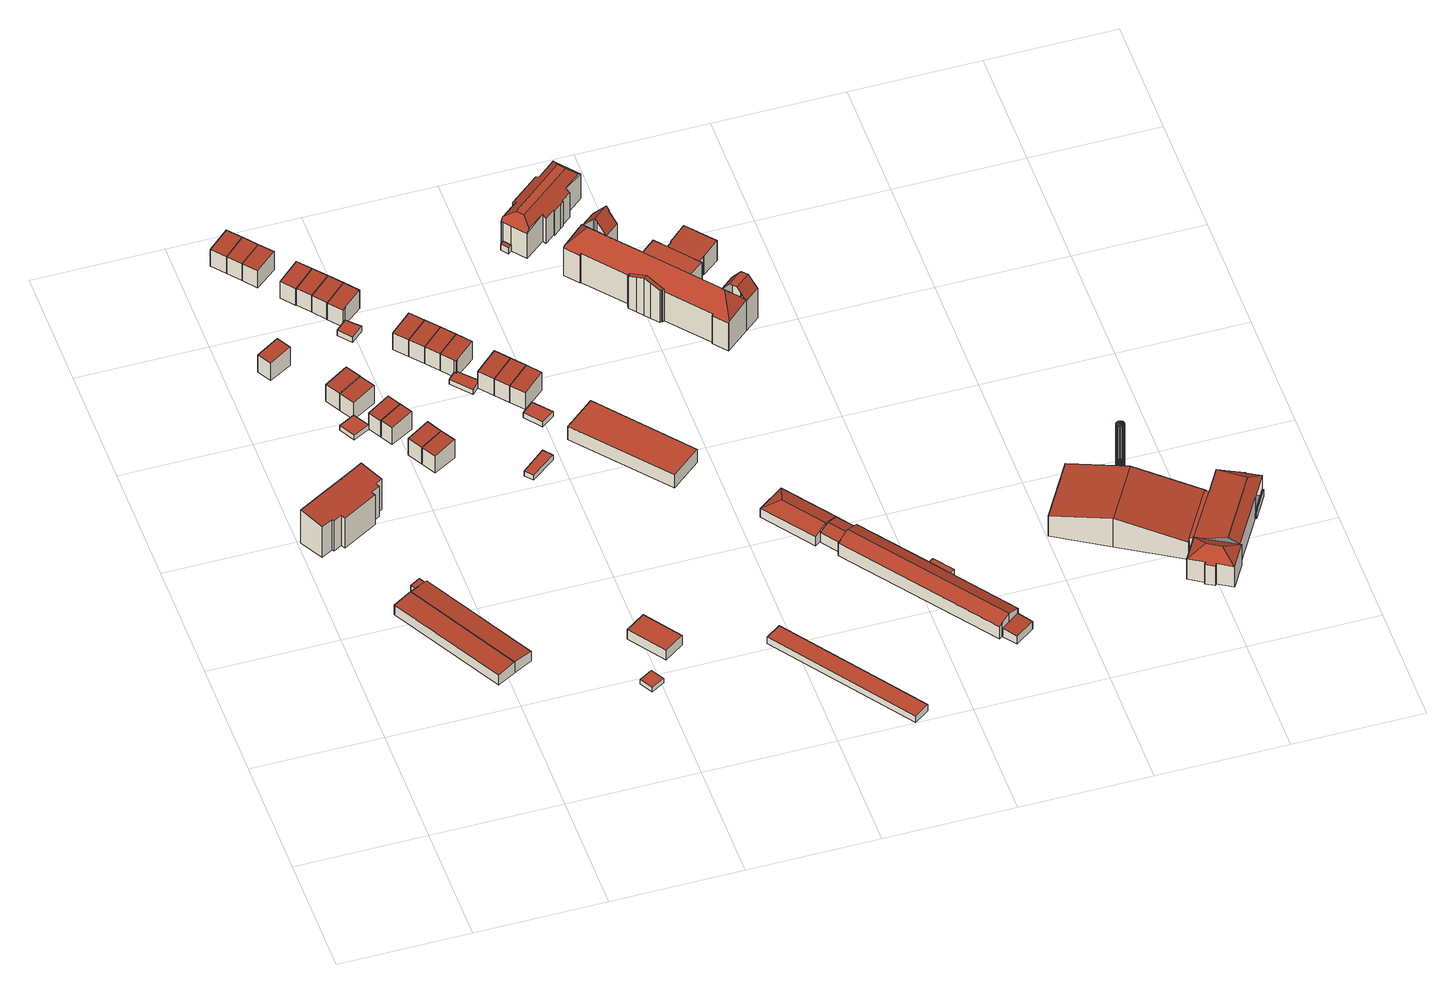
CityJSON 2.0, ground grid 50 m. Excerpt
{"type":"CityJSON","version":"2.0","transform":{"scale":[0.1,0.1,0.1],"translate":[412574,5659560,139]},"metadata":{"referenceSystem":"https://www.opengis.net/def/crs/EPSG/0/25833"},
"CityObjects":{
"building1":{"type":"Building","attributes":{"Dachtyp_tdc":"tdcPolyFlatRoof","Gemeindeschluessel":14612000,"Dachneigung":6.94,"QualitaetDacherkennung":74,"Geometrietyp2DReferenz":"3000","measuredHeight":16.37,"function":"31001_9998","roofType":"2100"},"geometry":[{"type":"Solid","lod":"2","boundaries":[[[[0,1,2,3]],[[1,4,5,2]],[[4,6,7,5]],[[6,8,9,7]],[[8,10,11,9]],[[10,12,13,11]],[[12,14,15,13]],[[14,16,17,15]],[[16,18,19,17]],[[18,20,21,19]],[[20,22,23,21]],[[22,24,25,23]],[[24,26,27,25]],[[26,0,3,27]],[[26,24,22,20,18,16,14,12,10,8,6,4,1,0]],[[3,2,5,7,9,11,13,15,17,19,21,23,25,27]]]],"semantics":{"surfaces":[{"type":"WallSurface"},{"type":"RoofSurface"},{"type":"GroundSurface"}],"values":[[0,0,0,0,0,0,0,0,0,0,0,0,0,0,1,2]]}}]},
"building2":{"type":"Building","attributes":{"Dachtyp_tdc":"tdcPolyFlatRoof","Gemeindeschluessel":14612000,"Dachneigung":4.62,"QualitaetDacherkennung":79,"Geometrietyp2DReferenz":"3000","measuredHeight":5.34,"function":"31001_2463","roofType":"2100"},"geometry":[{"type":"Solid","lod":"2","boundaries":[[[[28,29,30,31]],[[29,32,33,30]],[[32,34,35,33]],[[34,28,31,35]],[[34,32,29,28]],[[31,30,33,35]]]],"semantics":{"surfaces":[{"type":"WallSurface"},{"type":"RoofSurface"},{"type":"GroundSurface"}],"values":[[0,0,0,0,1,2]]}}]},
"building3":{"type":"Building","attributes":{"Gemeindeschluessel":14612000,"Geometrietyp2DReferenz":"3000","function":"31001_2463","roofType":"9999"},"children":["building3-1","building3-2"]},
"building3-1":{"type":"BuildingPart","attributes":{"Dachtyp_tdc":"tdcPolyFlatRoof","Dachneigung":3.72,"QualitaetDacherkennung":57,"Geometrietyp2DReferenz":"3000","measuredHeight":3.26,"roofType":"2100"},"parents":["building3"],"geometry":[{"type":"MultiSurface","lod":"2","boundaries":[[[36,37,38,39]],[[37,40,41,38]],[[40,42,43,41]],[[42,44,45,43]],[[44,42,40,37,36]],[[39,38,41,43,45]]],"semantics":{"surfaces":[{"type":"WallSurface"},{"type":"RoofSurface"},{"type":"GroundSurface"}],"values":[0,0,0,0,1,2]}}]},
"building3-2":{"type":"BuildingPart","attributes":{"Dachtyp_tdc":"tdcPolyFlatRoof","Dachneigung":4.68,"QualitaetDacherkennung":81,"Geometrietyp2DReferenz":"3000","measuredHeight":5.41,"roofType":"2100"},"parents":["building3"],"geometry":[{"type":"MultiSurface","lod":"2","boundaries":[[[46,32,47,48]],[[32,29,49,47]],[[29,50,36,39,49]],[[51,46,48,45,44]],[[51,50,29,32,46]],[[48,47,49,39,45]]],"semantics":{"surfaces":[{"type":"WallSurface"},{"type":"RoofSurface"},{"type":"GroundSurface"}],"values":[0,0,0,0,1,2]}}]},
"building4":{"type":"Building","attributes":{"Dachtyp_tdc":"tdcPolyFlatRoof","Gemeindeschluessel":14612000,"Dachneigung":4.83,"QualitaetDacherkennung":43,"Geometrietyp2DReferenz":"3000","measuredHeight":9.22,"function":"31001_9998","roofType":"2100"},"geometry":[{"type":"Solid","lod":"2","boundaries":[[[[52,53,54,55]],[[53,56,57,54]],[[56,58,59,57]],[[58,52,55,59]],[[58,56,53,52]],[[55,54,57,59]]]],"semantics":{"surfaces":[{"type":"WallSurface"},{"type":"RoofSurface"},{"type":"GroundSurface"}],"values":[[0,0,0,0,1,2]]}}]},
"building5":{"type":"Building","attributes":{"Dachtyp_tdc":"tdcPolyFlatRoof","Gemeindeschluessel":14612000,"Dachneigung":0,"QualitaetDacherkennung":66,"Geometrietyp2DReferenz":"3000","measuredHeight":2.32,"function":"31001_9998","roofType":"1000"},"geometry":[{"type":"Solid","lod":"2","boundaries":[[[[60,61,62,63]],[[61,64,65,62]],[[64,66,67,65]],[[66,60,63,67]],[[66,64,61,60]],[[63,62,65,67]]]],"semantics":{"surfaces":[{"type":"WallSurface"},{"type":"RoofSurface"},{"type":"GroundSurface"}],"values":[[0,0,0,0,1,2]]}}]},
"building6":{"type":"Building","attributes":{"Dachtyp_tdc":"tdcPolyFlatRoof","Gemeindeschluessel":14612000,"Dachneigung":4.71,"QualitaetDacherkennung":43,"Geometrietyp2DReferenz":"3000","measuredHeight":9.14,"function":"31001_9998","roofType":"2100"},"geometry":[{"type":"Solid","lod":"2","boundaries":[[[[68,69,70,71]],[[69,72,73,70]],[[72,74,75,73]],[[74,68,71,75]],[[74,72,69,68]],[[71,70,73,75]]]],"semantics":{"surfaces":[{"type":"WallSurface"},{"type":"RoofSurface"},{"type":"GroundSurface"}],"values":[[0,0,0,0,1,2]]}}]},
"building7":{"type":"Building","attributes":{"Dachtyp_tdc":"tdcPolyFlatRoof","Gemeindeschluessel":14612000,"Dachneigung":4.62,"QualitaetDacherkennung":43,"Geometrietyp2DReferenz":"3000","measuredHeight":9.12,"function":"31001_9998","roofType":"2100"},"geometry":[{"type":"Solid","lod":"2","boundaries":[[[[76,77,78,79]],[[77,69,70,78]],[[69,80,71,70]],[[80,76,79,71]],[[80,69,77,76]],[[79,78,70,71]]]],"semantics":{"surfaces":[{"type":"WallSurface"},{"type":"RoofSurface"},{"type":"GroundSurface"}],"values":[[0,0,0,0,1,2]]}}]},
"building8":{"type":"Building","attributes":{"Dachtyp_tdc":"tdcPolyFlatRoof","Gemeindeschluessel":14612000,"Dachneigung":4.54,"QualitaetDacherkennung":43,"Geometrietyp2DReferenz":"3000","measuredHeight":9.1,"function":"31001_9998","roofType":"2100"},"geometry":[{"type":"Solid","lod":"2","boundaries":[[[[81,82,83,84]],[[82,85,86,83]],[[85,87,88,86]],[[87,81,84,88]],[[87,85,82,81]],[[84,83,86,88]]]],"semantics":{"surfaces":[{"type":"WallSurface"},{"type":"RoofSurface"},{"type":"GroundSurface"}],"values":[[0,0,0,0,1,2]]}}]},
"building9":{"type":"Building","attributes":{"Dachtyp_tdc":"tdcPolyFlatRoof","Gemeindeschluessel":14612000,"Dachneigung":4.94,"QualitaetDacherkennung":44,"Geometrietyp2DReferenz":"3000","measuredHeight":9.13,"function":"31001_9998","roofType":"2100"},"geometry":[{"type":"Solid","lod":"2","boundaries":[[[[89,90,91,92]],[[90,93,94,91]],[[93,95,96,94]],[[95,89,92,96]],[[95,93,90,89]],[[92,91,94,96]]]],"semantics":{"surfaces":[{"type":"WallSurface"},{"type":"RoofSurface"},{"type":"GroundSurface"}],"values":[[0,0,0,0,1,2]]}}]},
"building10":{"type":"Building","attributes":{"Dachtyp_tdc":"tdcPolyFlatRoof","Gemeindeschluessel":14612000,"Dachneigung":4.81,"QualitaetDacherkennung":45,"Geometrietyp2DReferenz":"3000","measuredHeight":9.16,"function":"31001_9998","roofType":"2100"},"geometry":[{"type":"Solid","lod":"2","boundaries":[[[[97,98,99,100]],[[98,101,91,99]],[[101,89,92,91]],[[89,97,100,92]],[[89,101,98,97]],[[100,99,91,92]]]],"semantics":{"surfaces":[{"type":"WallSurface"},{"type":"RoofSurface"},{"type":"GroundSurface"}],"values":[[0,0,0,0,1,2]]}}]},
"building11":{"type":"Building","attributes":{"Dachtyp_tdc":"tdcPolyFlatRoof","Gemeindeschluessel":14612000,"Dachneigung":4.53,"QualitaetDacherkennung":43,"Geometrietyp2DReferenz":"3000","measuredHeight":9.07,"function":"31001_9998","roofType":"2100"},"geometry":[{"type":"Solid","lod":"2","boundaries":[[[[102,103,104,105]],[[103,82,83,104]],[[82,81,84,83]],[[81,102,105,84]],[[81,82,103,102]],[[105,104,83,84]]]],"semantics":{"surfaces":[{"type":"WallSurface"},{"type":"RoofSurface"},{"type":"GroundSurface"}],"values":[[0,0,0,0,1,2]]}}]},
"building12":{"type":"Building","attributes":{"Dachtyp_tdc":"tdcPolyFlatRoof","Gemeindeschluessel":14612000,"Dachneigung":4.9,"QualitaetDacherkennung":44,"Geometrietyp2DReferenz":"3000","measuredHeight":9.13,"function":"31001_9998","roofType":"2100"},"geometry":[{"type":"Solid","lod":"2","boundaries":[[[[106,107,108,109]],[[107,110,111,108]],[[110,112,113,111]],[[112,106,109,113]],[[112,110,107,106]],[[109,108,111,113]]]],"semantics":{"surfaces":[{"type":"WallSurface"},{"type":"RoofSurface"},{"type":"GroundSurface"}],"values":[[0,0,0,0,1,2]]}}]},
"building13":{"type":"Building","attributes":{"Dachtyp_tdc":"tdcPolyFlatRoof","Gemeindeschluessel":14612000,"Dachneigung":4.56,"QualitaetDacherkennung":47,"Geometrietyp2DReferenz":"3000","measuredHeight":9.18,"function":"31001_9998","roofType":"2100"},"geometry":[{"type":"Solid","lod":"2","boundaries":[[[[114,115,116,117]],[[115,103,118,116]],[[103,102,119,118]],[[102,114,117,119]],[[102,103,115,114]],[[117,116,118,119]]]],"semantics":{"surfaces":[{"type":"WallSurface"},{"type":"RoofSurface"},{"type":"GroundSurface"}],"values":[[0,0,0,0,1,2]]}}]},
"building14":{"type":"Building","attributes":{"Dachtyp_tdc":"tdcPolyFlatRoof","Gemeindeschluessel":14612000,"Dachneigung":4.76,"QualitaetDacherkennung":44,"Geometrietyp2DReferenz":"3000","measuredHeight":9.13,"function":"31001_9998","roofType":"2100"},"geometry":[{"type":"Solid","lod":"2","boundaries":[[[[120,121,122,123]],[[121,107,108,122]],[[107,106,109,108]],[[106,120,123,109]],[[106,107,121,120]],[[123,122,108,109]]]],"semantics":{"surfaces":[{"type":"WallSurface"},{"type":"RoofSurface"},{"type":"GroundSurface"}],"values":[[0,0,0,0,1,2]]}}]},
"building15":{"type":"Building","attributes":{"Dachtyp_tdc":"tdcPolyFlatRoof","Gemeindeschluessel":14612000,"Dachneigung":0,"QualitaetDacherkennung":70,"Geometrietyp2DReferenz":"3000","measuredHeight":2.32,"function":"31001_9998","roofType":"1000"},"geometry":[{"type":"Solid","lod":"2","boundaries":[[[[124,125,126,127]],[[125,128,129,126]],[[128,130,131,129]],[[130,124,127,131]],[[130,128,125,124]],[[127,126,129,131]]]],"semantics":{"surfaces":[{"type":"WallSurface"},{"type":"RoofSurface"},{"type":"GroundSurface"}],"values":[[0,0,0,0,1,2]]}}]},
"building16":{"type":"Building","attributes":{"Dachtyp_tdc":"tdcPolyFlatRoof","Gemeindeschluessel":14612000,"Dachneigung":4.82,"QualitaetDacherkennung":43,"Geometrietyp2DReferenz":"3000","measuredHeight":9.1,"function":"31001_9998","roofType":"2100"},"geometry":[{"type":"Solid","lod":"2","boundaries":[[[[132,133,134,135]],[[133,136,137,134]],[[136,138,139,137]],[[138,140,141,139]],[[140,132,135,141]],[[140,138,136,133,132]],[[135,134,137,139,141]]]],"semantics":{"surfaces":[{"type":"WallSurface"},{"type":"RoofSurface"},{"type":"GroundSurface"}],"values":[[0,0,0,0,0,1,2]]}}]},
"building17":{"type":"Building","attributes":{"Dachtyp_tdc":"tdcPolyFlatRoof","Gemeindeschluessel":14612000,"Dachneigung":4.67,"QualitaetDacherkennung":36,"Geometrietyp2DReferenz":"3000","measuredHeight":9.11,"function":"31001_9998","roofType":"2100"},"geometry":[{"type":"Solid","lod":"2","boundaries":[[[[140,138,139,141]],[[138,142,143,139]],[[142,144,145,143]],[[144,140,141,145]],[[144,142,138,140]],[[141,139,143,145]]]],"semantics":{"surfaces":[{"type":"WallSurface"},{"type":"RoofSurface"},{"type":"GroundSurface"}],"values":[[0,0,0,0,1,2]]}}]},
"building18":{"type":"Building","attributes":{"Gemeindeschluessel":14612000,"Dachtyp_tdc":"tdcPolyFlatRoof","Dachneigung":0,"QualitaetDacherkennung":82,"Geometrietyp2DReferenz":"3000","measuredHeight":2.52,"function":"31001_9998","roofType":"1000"},"geometry":[{"type":"Solid","lod":"2","boundaries":[[[[146,147,148,149]],[[147,150,151,148]],[[150,152,153,151]],[[152,154,155,153]],[[154,146,149,155]],[[154,152,150,147,146]],[[149,148,151,153,155]]]],"semantics":{"surfaces":[{"type":"WallSurface"},{"type":"RoofSurface"},{"type":"GroundSurface"}],"values":[[0,0,0,0,0,1,2]]}}]},
"building19":{"type":"Building","attributes":{"Dachtyp_tdc":"tdcPolyFlatRoof","Gemeindeschluessel":14612000,"Dachneigung":4.79,"QualitaetDacherkennung":39,"Geometrietyp2DReferenz":"3000","measuredHeight":9.15,"function":"31001_9998","roofType":"2100"},"geometry":[{"type":"Solid","lod":"2","boundaries":[[[[156,157,158,159]],[[157,144,160,158]],[[144,142,161,160]],[[142,156,159,161]],[[142,144,157,156]],[[159,158,160,161]]]],"semantics":{"surfaces":[{"type":"WallSurface"},{"type":"RoofSurface"},{"type":"GroundSurface"}],"values":[[0,0,0,0,1,2]]}}]},
"building20":{"type":"Building","attributes":{"Dachtyp_tdc":"tdcPolyFlatRoof","Gemeindeschluessel":14612000,"Dachneigung":0,"QualitaetDacherkennung":54,"Geometrietyp2DReferenz":"3000","measuredHeight":4.74,"function":"31001_9998","roofType":"1000"},"geometry":[{"type":"Solid","lod":"2","boundaries":[[[[162,163,164,165]],[[163,166,167,164]],[[166,168,169,167]],[[168,162,165,169]],[[168,166,163,162]],[[165,164,167,169]]]],"semantics":{"surfaces":[{"type":"WallSurface"},{"type":"RoofSurface"},{"type":"GroundSurface"}],"values":[[0,0,0,0,1,2]]}}]},
"building21":{"type":"Building","attributes":{"Dachtyp_tdc":"tdcPolyFlatRoof","Gemeindeschluessel":14612000,"Dachneigung":5.02,"QualitaetDacherkennung":43,"Geometrietyp2DReferenz":"3000","measuredHeight":9.17,"function":"31001_9998","roofType":"2100"},"geometry":[{"type":"Solid","lod":"2","boundaries":[[[[170,171,172,173]],[[171,157,158,172]],[[157,156,159,158]],[[156,174,175,159]],[[174,176,177,175]],[[176,170,173,177]],[[176,174,156,157,171,170]],[[173,172,158,159,175,177]]]],"semantics":{"surfaces":[{"type":"WallSurface"},{"type":"RoofSurface"},{"type":"GroundSurface"}],"values":[[0,0,0,0,0,0,1,2]]}}]},
"building22":{"type":"Building","attributes":{"Dachtyp_tdc":"tdcPolyFlatRoof","Gemeindeschluessel":14612000,"Dachneigung":4.77,"QualitaetDacherkennung":44,"Geometrietyp2DReferenz":"3000","measuredHeight":9.15,"function":"31001_9998","roofType":"2100"},"geometry":[{"type":"Solid","lod":"2","boundaries":[[[[178,179,180,181]],[[179,182,183,180]],[[182,184,185,183]],[[184,178,181,185]],[[184,182,179,178]],[[181,180,183,185]]]],"semantics":{"surfaces":[{"type":"WallSurface"},{"type":"RoofSurface"},{"type":"GroundSurface"}],"values":[[0,0,0,0,1,2]]}}]},
"building23":{"type":"Building","attributes":{"Dachtyp_tdc":"tdcPolyFlatRoof","Gemeindeschluessel":14612000,"Dachneigung":4.85,"QualitaetDacherkennung":44,"Geometrietyp2DReferenz":"3000","measuredHeight":9.15,"function":"31001_9998","roofType":"2100"},"geometry":[{"type":"Solid","lod":"2","boundaries":[[[[186,187,188,189]],[[187,184,185,188]],[[184,190,183,185]],[[190,186,189,183]],[[190,184,187,186]],[[189,188,185,183]]]],"semantics":{"surfaces":[{"type":"WallSurface"},{"type":"RoofSurface"},{"type":"GroundSurface"}],"values":[[0,0,0,0,1,2]]}}]},
"building24":{"type":"Building","attributes":{"Dachtyp_tdc":"tdcPolyFlatRoof","Gemeindeschluessel":14612000,"Dachneigung":0,"QualitaetDacherkennung":84,"Geometrietyp2DReferenz":"3000","measuredHeight":2.44,"function":"31001_9998","roofType":"1000"},"geometry":[{"type":"Solid","lod":"2","boundaries":[[[[191,192,193,194]],[[192,195,196,193]],[[195,197,198,196]],[[197,191,194,198]],[[197,195,192,191]],[[194,193,196,198]]]],"semantics":{"surfaces":[{"type":"WallSurface"},{"type":"RoofSurface"},{"type":"GroundSurface"}],"values":[[0,0,0,0,1,2]]}}]},
"building25":{"type":"Building","attributes":{"Dachtyp_tdc":"tdcPolyFlatRoof","Gemeindeschluessel":14612000,"Dachneigung":3.08,"QualitaetDacherkennung":79,"Geometrietyp2DReferenz":"3000","measuredHeight":2.65,"function":"31001_9998","roofType":"2100"},"geometry":[{"type":"Solid","lod":"2","boundaries":[[[[199,200,201,202]],[[200,203,204,201]],[[203,205,206,204]],[[205,207,208,206]],[[207,209,210,208]],[[209,211,212,210]],[[211,199,202,212]],[[211,209,207,205,203,200,199]],[[202,201,204,206,208,210,212]]]],"semantics":{"surfaces":[{"type":"WallSurface"},{"type":"RoofSurface"},{"type":"GroundSurface"}],"values":[[0,0,0,0,0,0,0,1,2]]}}]},
"building26":{"type":"Building","attributes":{"Dachtyp_tdc":"tdcPolyFlatRoof","Gemeindeschluessel":14612000,"Dachneigung":4.86,"QualitaetDacherkennung":43,"Geometrietyp2DReferenz":"3000","measuredHeight":9.15,"function":"31001_9998","roofType":"2100"},"geometry":[{"type":"Solid","lod":"2","boundaries":[[[[187,186,189,188]],[[186,213,214,189]],[[213,215,216,214]],[[215,187,188,216]],[[215,213,186,187]],[[188,189,214,216]]]],"semantics":{"surfaces":[{"type":"WallSurface"},{"type":"RoofSurface"},{"type":"GroundSurface"}],"values":[[0,0,0,0,1,2]]}}]},
"building27":{"type":"Building","attributes":{"Dachtyp_tdc":"tdcPolyFlatRoof","Gemeindeschluessel":14612000,"Dachneigung":4.87,"QualitaetDacherkennung":43,"Geometrietyp2DReferenz":"3000","measuredHeight":9.18,"function":"31001_9998","roofType":"2100"},"geometry":[{"type":"Solid","lod":"2","boundaries":[[[[217,218,204,206]],[[218,215,216,204]],[[215,213,214,216]],[[213,219,220,214]],[[219,221,208,220]],[[221,217,206,208]],[[221,219,213,215,218,217]],[[206,204,216,214,220,208]]]],"semantics":{"surfaces":[{"type":"WallSurface"},{"type":"RoofSurface"},{"type":"GroundSurface"}],"values":[[0,0,0,0,0,0,1,2]]}}]},
"building28":{"type":"Building","attributes":{"Dachtyp_tdc":"tdcPolyFlatRoof","Gemeindeschluessel":14612000,"Dachneigung":4.55,"QualitaetDacherkennung":45,"Geometrietyp2DReferenz":"3000","measuredHeight":9.16,"function":"31001_9998","roofType":"2100"},"geometry":[{"type":"Solid","lod":"2","boundaries":[[[[222,223,210,212]],[[223,224,225,210]],[[224,226,227,225]],[[226,228,229,227]],[[228,222,212,229]],[[228,226,224,223,222]],[[212,210,225,227,229]]]],"semantics":{"surfaces":[{"type":"WallSurface"},{"type":"RoofSurface"},{"type":"GroundSurface"}],"values":[[0,0,0,0,0,1,2]]}}]},
"building29":{"type":"Building","attributes":{"Dachtyp_tdc":"tdcPolyFlatRoof","Gemeindeschluessel":14612000,"Dachneigung":4.82,"QualitaetDacherkennung":45,"Geometrietyp2DReferenz":"3000","measuredHeight":9.18,"function":"31001_9998","roofType":"2100"},"geometry":[{"type":"Solid","lod":"2","boundaries":[[[[230,231,232,233]],[[231,228,229,232]],[[228,226,227,229]],[[226,230,233,227]],[[226,228,231,230]],[[233,232,229,227]]]],"semantics":{"surfaces":[{"type":"WallSurface"},{"type":"RoofSurface"},{"type":"GroundSurface"}],"values":[[0,0,0,0,1,2]]}}]},
"building30":{"type":"Building","attributes":{"Dachtyp_tdc":"tdcPolyFlatRoof","Gemeindeschluessel":14612000,"Dachneigung":0,"QualitaetDacherkennung":84,"Geometrietyp2DReferenz":"3000","measuredHeight":2.57,"function":"31001_9998","roofType":"1000"},"geometry":[{"type":"Solid","lod":"2","boundaries":[[[[234,235,236,237]],[[235,238,239,236]],[[238,240,241,239]],[[240,234,237,241]],[[240,238,235,234]],[[237,236,239,241]]]],"semantics":{"surfaces":[{"type":"WallSurface"},{"type":"RoofSurface"},{"type":"GroundSurface"}],"values":[[0,0,0,0,1,2]]}}]},
"building31":{"type":"Building","attributes":{"Dachtyp_tdc":"tdcPolyFlatRoof","Gemeindeschluessel":14612000,"Dachneigung":4.66,"QualitaetDacherkennung":46,"Geometrietyp2DReferenz":"3000","measuredHeight":9.15,"function":"31001_9998","roofType":"2100"},"geometry":[{"type":"Solid","lod":"2","boundaries":[[[[242,243,244,245]],[[243,231,232,244]],[[231,230,233,232]],[[230,242,245,233]],[[230,231,243,242]],[[245,244,232,233]]]],"semantics":{"surfaces":[{"type":"WallSurface"},{"type":"RoofSurface"},{"type":"GroundSurface"}],"values":[[0,0,0,0,1,2]]}}]},
"building32":{"type":"Building","attributes":{"Dachtyp_tdc":"tdcPolyFlatRoof","Gemeindeschluessel":14612000,"Dachneigung":0,"QualitaetDacherkennung":91,"Geometrietyp2DReferenz":"3000","measuredHeight":6.61,"function":"31001_9998","roofType":"1000"},"geometry":[{"type":"Solid","lod":"2","boundaries":[[[[246,247,248,249]],[[247,250,251,248]],[[250,252,253,251]],[[252,246,249,253]],[[252,250,247,246]],[[249,248,251,253]]]],"semantics":{"surfaces":[{"type":"WallSurface"},{"type":"RoofSurface"},{"type":"GroundSurface"}],"values":[[0,0,0,0,1,2]]}}]},
"building33":{"type":"Building","attributes":{"name":"Zollamt Dresden","Dachtyp_tdc":"tdcPolyFlatRoof","Gemeindeschluessel":14612000,"Dachneigung":0,"QualitaetDacherkennung":89,"Geometrietyp2DReferenz":"3000","measuredHeight":3.02,"function":"31001_3010","roofType":"1000"},"geometry":[{"type":"Solid","lod":"2","boundaries":[[[[254,255,256,257]],[[255,258,259,256]],[[258,260,261,259]],[[260,254,257,261]],[[260,258,255,254]],[[257,256,259,261]]]],"semantics":{"surfaces":[{"type":"WallSurface"},{"type":"RoofSurface"},{"type":"GroundSurface"}],"values":[[0,0,0,0,1,2]]}}]},
"building34":{"type":"Building","attributes":{"Dachtyp_tdc":"tdcPolyFlatRoof","Gemeindeschluessel":14612000,"Dachneigung":0,"QualitaetDacherkennung":9,"Geometrietyp2DReferenz":"3000","measuredHeight":3,"function":"31001_9998","roofType":"1000"},"geometry":[{"type":"Solid","lod":"2","boundaries":[[[[262,263,264,265]],[[263,266,267,264]],[[266,268,269,267]],[[268,262,265,269]],[[268,266,263,262]],[[265,264,267,269]]]],"semantics":{"surfaces":[{"type":"WallSurface"},{"type":"RoofSurface"},{"type":"GroundSurface"}],"values":[[0,0,0,0,1,2]]}}]},
"building35":{"type":"Building","attributes":{"name":"Bundesanstalt Technisches Hilfswerk","Dachtyp_tdc":"tdcHipAndGableRoof","Gemeindeschluessel":14612000,"Dachneigung":16.21,"QualitaetDacherkennung":87,"Geometrietyp2DReferenz":"3000","measuredHeight":6.27,"function":"31001_3010","roofType":"5000"},"geometry":[{"type":"Solid","lod":"2","boundaries":[[[[270,271,272,273]],[[271,274,275,272]],[[274,276,277,275]],[[276,278,279,277]],[[278,280,281,279]],[[280,270,273,281]],[[276,274,282]],[[274,271,270,280,282]],[[280,278,276,282]],[[273,272,275,277,279,281]]]],"semantics":{"surfaces":[{"type":"WallSurface"},{"type":"RoofSurface"},{"type":"GroundSurface"}],"values":[[0,0,0,0,0,0,1,1,1,2]]}}]},
"building36":{"type":"Building","attributes":{"Dachtyp_tdc":"tdcFreeFormRoof","Gemeindeschluessel":14612000,"Dachneigung":36.2,"QualitaetDacherkennung":45,"Geometrietyp2DReferenz":"3000","measuredHeight":16.29,"function":"31001_9998","roofType":"5000"},"geometry":[{"type":"Solid","lod":"2","boundaries":[[[[283,284,285,286]],[[284,287,269,285]],[[287,288,267,269]],[[288,289,290,267]],[[289,291,292,290]],[[293,294,295,296,297,291,298,299]],[[300,301,302,303,294,293]],[[304,305,306,301,300,307,308,283,309,310,311,312,313]],[[284,308,307,299,298,289,288,287]],[[307,300,293,299]],[[284,283,308]],[[306,302,301]],[[291,289,298]],[[303,295,294]],[[292,314,315,316,317,318,319,320,321,322,323,324,325,326,286,285,269,267,290]],[[291,297,314,292]],[[297,296,315,314]],[[296,295,316,315]],[[295,303,317,316]],[[303,302,318,317]],[[302,306,319,318]],[[306,305,320,319]],[[305,304,321,320]],[[304,313,322,321]],[[313,312,323,322]],[[312,311,324,323]],[[311,310,325,324]],[[310,309,326,325]],[[309,283,286,326]]]],"semantics":{"surfaces":[{"type":"WallSurface"},{"type":"RoofSurface"},{"type":"GroundSurface"}],"values":[[0,0,0,0,0,1,1,1,1,1,0,0,0,0,2,0,0,0,0,0,0,0,0,0,0,0,0,0,0]]}}]},
"building37":{"type":"Building","attributes":{"name":"Bundesanstalt Technisches Hilfswerk Ortsverband Dresden","Gemeindeschluessel":14612000,"Geometrietyp2DReferenz":"3000","function":"31001_3010","roofType":"9999"},"children":["building37-1","building37-2"]},
"building37-1":{"type":"BuildingPart","attributes":{"Dachtyp_tdc":"tdcGableRoof","Dachneigung":20.06,"QualitaetDacherkennung":93,"Geometrietyp2DReferenz":"3000","measuredHeight":8.18,"roofType":"3100"},"parents":["building37"],"geometry":[{"type":"MultiSurface","lod":"2","boundaries":[[[327,328,329,330]],[[328,331,332,329]],[[331,333,334,332]],[[333,335,336,334]],[[335,337,338,336]],[[337,339,340,338]],[[339,341,342,340]],[[341,343,342]],[[344,345,346,347,348]],[[345,327,330,346]],[[349,341,339,337,335,333]],[[333,331,328,327,345,344,349]],[[330,329,332,334,336,338,340,342,350,347,346]]],"semantics":{"surfaces":[{"type":"WallSurface"},{"type":"RoofSurface"},{"type":"GroundSurface"}],"values":[0,0,0,0,0,0,0,0,0,0,1,1,2]}}]},
"building37-2":{"type":"BuildingPart","attributes":{"Dachtyp_tdc":"tdcGableRoof","Dachneigung":14.62,"QualitaetDacherkennung":84,"Geometrietyp2DReferenz":"3000","measuredHeight":5.96,"roofType":"3100"},"parents":["building37"],"geometry":[{"type":"MultiSurface","lod":"2","boundaries":[[[351,352,353,354]],[[352,348,347,353]],[[343,351,354,342]],[[343,355,356,357,351]],[[352,357,356,348]],[[351,357,352]],[[354,353,347,350,342]]],"semantics":{"surfaces":[{"type":"WallSurface"},{"type":"RoofSurface"},{"type":"GroundSurface"}],"values":[0,0,0,1,1,0,2]}}]},
"building38":{"type":"Building","attributes":{"name":"Bundesanstalt für Arbeitsschutz und Arbeitsmedizin","Gemeindeschluessel":14612000,"Geometrietyp2DReferenz":"3000","function":"31001_3010","roofType":"9999"},"children":["building38-1","building38-2","building38-3","building38-4","building38-5","building38-6"]},
"building38-1":{"type":"BuildingPart","attributes":{"Dachtyp_tdc":"tdcGableRoof","Dachneigung":51.23,"QualitaetDacherkennung":38,"Geometrietyp2DReferenz":"3000","measuredHeight":21.55,"roofType":"3100"},"parents":["building38"],"geometry":[{"type":"MultiSurface","lod":"2","boundaries":[[[358,359,360,361]],[[362,363,364,365]],[[363,366,367,364]],[[366,368,369,367]],[[368,370,371,369]],[[370,372,373,371]],[[372,374,375,373]],[[374,358,361,375]],[[370,368,366,363,362,376,377]],[[377,378,359,358,374,372,370]],[[361,360,379,365,364,367,369,371,373,375]]],"semantics":{"surfaces":[{"type":"WallSurface"},{"type":"RoofSurface"},{"type":"GroundSurface"}],"values":[0,0,0,0,0,0,0,0,1,1,2]}}]},
"building38-2":{"type":"BuildingPart","attributes":{"Dachtyp_tdc":"tdcGableRoof","Dachneigung":22.61,"QualitaetDacherkennung":33,"Geometrietyp2DReferenz":"3000","measuredHeight":18.52,"roofType":"3100"},"parents":["building38"],"geometry":[{"type":"MultiSurface","lod":"2","boundaries":[[[380,381,382,383]],[[381,384,385,382]],[[384,386,387,385]],[[386,388,389,387]],[[388,390,391,389]],[[390,392,393,391]],[[392,394,395,393]],[[394,396,397,398,395]],[[399,400,401,402,403]],[[400,380,383,401]],[[404,396,394,392,390,388,386]],[[386,384,381,380,400,399,404]],[[383,382,385,387,389,391,393,395,398,405,402,401]]],"semantics":{"surfaces":[{"type":"WallSurface"},{"type":"RoofSurface"},{"type":"GroundSurface"}],"values":[0,0,0,0,0,0,0,0,0,0,1,1,2]}}]},
"building38-3":{"type":"BuildingPart","attributes":{"Dachtyp_tdc":"tdcCutGableRoof","Dachneigung":51.81,"QualitaetDacherkennung":44,"Geometrietyp2DReferenz":"3000","measuredHeight":19.7,"roofType":"9999"},"parents":["building38"],"geometry":[{"type":"MultiSurface","lod":"2","boundaries":[[[406,407,408,409]],[[407,410,411,408]],[[412,413,414,415]],[[413,416,417,414]],[[416,418,419,417]],[[418,420,421,419]],[[420,406,409,421]],[[416,413,412,422,423]],[[424,425,410,407,406]],[[423,424,406,420,418,416]],[[409,408,411,426,427,415,414,417,419,421]]],"semantics":{"surfaces":[{"type":"WallSurface"},{"type":"RoofSurface"},{"type":"GroundSurface"}],"values":[0,0,0,0,0,0,0,1,1,1,2]}}]},
"building38-4":{"type":"BuildingPart","attributes":{"Dachtyp_tdc":"tdcHipRoof","Dachneigung":53.34,"QualitaetDacherkennung":39,"Geometrietyp2DReferenz":"3000","measuredHeight":22.16,"roofType":"3200"},"parents":["building38"],"geometry":[{"type":"MultiSurface","lod":"2","boundaries":[[[428,429,430,431]],[[429,432,412,415,430]],[[433,434,435,411,410]],[[434,436,437,435]],[[436,438,439,437]],[[438,440,441,439]],[[440,442,443,441]],[[442,403,402,443]],[[397,444,445,398]],[[444,446,447,445]],[[446,448,449,447]],[[448,450,451,449]],[[450,452,362,365,451]],[[453,454,455,456,360,359]],[[452,450,457]],[[450,448,446,444,397,458,403,442,440,438,436,434,459,457]],[[433,425,460,461,422,432,429,428,462,454,453,378,463,376,452,457,459]],[[430,415,427,426,411,435,437,439,441,443,402,405,398,445,447,449,451,365,379,360,456]],[[434,433,459]]],"semantics":{"surfaces":[{"type":"WallSurface"},{"type":"RoofSurface"},{"type":"GroundSurface"}],"values":[0,0,0,0,0,0,0,0,0,0,0,0,0,0,1,1,1,2,1]}}]},
"building38-5":{"type":"BuildingPart","attributes":{"Dachtyp_tdc":"tdcPolyFlatRoof","Dachneigung":0,"QualitaetDacherkennung":44,"Geometrietyp2DReferenz":"3000","measuredHeight":13.42,"roofType":"1000"},"parents":["building38"],"geometry":[{"type":"MultiSurface","lod":"2","boundaries":[[[464,465,466,467,468]],[[465,469,470,466]],[[469,431,430,470]],[[455,471,472,456]],[[471,473,474,472]],[[473,475,476,477,474]],[[473,471,455,431,469,465,464,475]],[[477,467,466,470,430,456,472,474]]],"semantics":{"surfaces":[{"type":"WallSurface"},{"type":"RoofSurface"},{"type":"GroundSurface"}],"values":[0,0,0,0,0,0,1,2]}}]},
"building38-6":{"type":"BuildingPart","attributes":{"Dachtyp_tdc":"tdcPolyFlatRoof","Dachneigung":5.37,"QualitaetDacherkennung":49,"Geometrietyp2DReferenz":"3000","measuredHeight":9.84,"roofType":"2100"},"parents":["building38"],"geometry":[{"type":"MultiSurface","lod":"2","boundaries":[[[476,478,479,477]],[[478,480,481,479]],[[480,482,483,481]],[[482,484,485,483]],[[484,486,487,485]],[[486,488,489,487]],[[488,490,491,489]],[[490,492,466,491]],[[492,468,467,466]],[[492,490,488,486,484,482,480,478,476,468]],[[467,477,479,481,483,485,487,489,491,466]]],"semantics":{"surfaces":[{"type":"WallSurface"},{"type":"RoofSurface"},{"type":"GroundSurface"}],"values":[0,0,0,0,0,0,0,0,0,1,2]}}]},
"building39":{"type":"Building","attributes":{"name":"Bundesanstalt Technisches Hilfswerk Ortsverband Dresden","Dachtyp_tdc":"tdcPolyFlatRoof","Gemeindeschluessel":14612000,"Dachneigung":0,"QualitaetDacherkennung":69,"Geometrietyp2DReferenz":"3000","measuredHeight":3.96,"function":"31001_3010","roofType":"1000"},"geometry":[{"type":"Solid","lod":"2","boundaries":[[[[493,494,495,496]],[[494,497,498,495]],[[497,499,500,498]],[[499,493,496,500]],[[499,497,494,493]],[[496,495,498,500]]]],"semantics":{"surfaces":[{"type":"WallSurface"},{"type":"RoofSurface"},{"type":"GroundSurface"}],"values":[[0,0,0,0,1,2]]}}]},
"building40":{"type":"Building","attributes":{"name":"Bundesanstalt Technisches Hilfswerk Ortsverband Dresden","Dachtyp_tdc":"tdcPolyFlatRoof","Gemeindeschluessel":14612000,"Dachneigung":3.39,"QualitaetDacherkennung":76,"Geometrietyp2DReferenz":"3000","measuredHeight":4.25,"function":"31001_3010","roofType":"2100"},"geometry":[{"type":"Solid","lod":"2","boundaries":[[[[501,502,503,332]],[[502,504,505,503]],[[504,506,336,505]],[[506,501,332,336]],[[506,504,502,501]],[[332,503,505,336]]]],"semantics":{"surfaces":[{"type":"WallSurface"},{"type":"RoofSurface"},{"type":"GroundSurface"}],"values":[[0,0,0,0,1,2]]}}]},
"building41":{"type":"Building","attributes":{"Erfassungsdatum_Objekt":"2022-03-29","BodenHoehe":145.41,"gemHoehe":32,"BauwerkHoehe":32,"Gemeindeschluessel":"14612000","Geometrietyp2DReferenz":"3000","measuredHeight":32,"function":"51002_1260"},"geometry":[{"type":"MultiSurface","lod":"2","boundaries":[[[507,508,509]],[[507,509,510]],[[507,510,511]],[[507,511,512]],[[507,512,513]],[[507,513,514]],[[507,514,515]],[[507,515,516]],[[507,516,517]],[[507,517,518]],[[507,518,519]],[[507,519,520]],[[507,520,521]],[[507,521,522]],[[507,522,523]],[[507,523,524]],[[507,524,525]],[[507,525,526]],[[509,508,527]],[[509,527,528]],[[508,507,529]],[[508,529,527]],[[507,526,530]],[[507,530,529]],[[526,525,531]],[[526,531,530]],[[525,524,532]],[[525,532,531]],[[524,523,533]],[[524,533,532]],[[523,522,534]],[[523,534,533]],[[522,521,535]],[[522,535,534]],[[521,520,536]],[[521,536,535]],[[520,519,537]],[[520,537,536]],[[519,518,538]],[[519,538,537]],[[518,517,539]],[[518,539,538]],[[517,516,540]],[[517,540,539]],[[516,515,541]],[[516,541,540]],[[515,514,542]],[[515,542,541]],[[514,513,543]],[[514,543,542]],[[513,512,544]],[[513,544,543]],[[512,511,545]],[[512,545,544]],[[511,510,546]],[[511,546,545]],[[510,509,528]],[[510,528,546]],[[546,528,527]],[[546,527,529]],[[546,529,530]],[[546,530,531]],[[546,531,532]],[[546,532,533]],[[546,533,534]],[[546,534,535]],[[546,535,536]],[[546,536,537]],[[546,537,538]],[[546,538,539]],[[546,539,540]],[[546,540,541]],[[546,541,542]],[[546,542,543]],[[546,543,544]],[[546,544,545]]],"semantics":{"surfaces":[{"type":"RoofSurface"},{"type":"WallSurface"},{"type":"GroundSurface"}],"values":[0,0,0,0,0,0,0,0,0,0,0,0,0,0,0,0,0,0,1,1,1,1,1,1,1,1,1,1,1,1,1,1,1,1,1,1,1,1,1,1,1,1,1,1,1,1,1,1,1,1,1,1,1,1,1,1,1,1,2,2,2,2,2,2,2,2,2,2,2,2,2,2,2,2,2,2]}}]},
"building42":{"type":"Building","attributes":{"name":"Berufsfeuerwehr Dresden-Albertstadt","Gemeindeschluessel":14612000,"Geometrietyp2DReferenz":"3000","function":"31001_3072","roofType":"9999"},"children":["building42-1","building42-2","building42-3","building42-4","building42-5"]},
"building42-1":{"type":"BuildingPart","attributes":{"Dachtyp_tdc":"tdcPolyFlatRoof","Dachneigung":0,"QualitaetDacherkennung":0,"Geometrietyp2DReferenz":"3000","measuredHeight":3.38,"roofType":"9999"},"parents":["building42"],"geometry":[{"type":"MultiSurface","lod":"2","boundaries":[[[547,548,549,550]],[[550,549,551,552]],[[549,548,553,551]],[[548,547,554,553]],[[552,551,553,554]],[[552,554,547,550]]],"semantics":{"surfaces":[{"type":"RoofSurface"},{"type":"WallSurface"},{"type":"GroundSurface"},{"type":"ClosureSurface","isClosure":"1","QuelleClosure":"LoD1Solid"}],"values":[0,1,1,1,2,3]}}]},
"building42-2":{"type":"BuildingPart","attributes":{"Dachtyp_tdc":"tdcHipAndGableRoof","Dachneigung":14.9,"QualitaetDacherkennung":33,"Geometrietyp2DReferenz":"3000","measuredHeight":12.81,"roofType":"5000"},"parents":["building42"],"geometry":[{"type":"MultiSurface","lod":"2","boundaries":[[[555,556,557,558]],[[556,559,560,557]],[[559,561,562,560]],[[561,563,564,562]],[[563,565,566,564]],[[565,567,550,552,566]],[[568,569,570,554,547]],[[569,571,570]],[[567,565,563,561,559,556,572]],[[556,555,573,574,575,576,572]],[[576,569,568,567,572]],[[577,578,579,558,557,560,562,564,566,552,554,570]]],"semantics":{"surfaces":[{"type":"WallSurface"},{"type":"RoofSurface"},{"type":"GroundSurface"}],"values":[0,0,0,0,0,0,0,0,1,1,1,2]}}]},
"building42-3":{"type":"BuildingPart","attributes":{"Dachtyp_tdc":"tdcHipRoof","Dachneigung":31.53,"QualitaetDacherkennung":72,"Geometrietyp2DReferenz":"3000","measuredHeight":13.58,"roofType":"3200"},"parents":["building42"],"geometry":[{"type":"MultiSurface","lod":"2","boundaries":[[[580,581,582,583,584,585,586,578,579,578,577,570]],[[587,588,581,580]],[[588,589,582,581]],[[589,590,583,582]],[[590,591,584,583]],[[591,592,585,584]],[[592,593,586,585]],[[593,594,578,586]],[[594,595,579,578]],[[595,594,574,578,579]],[[571,587,580,570]],[[594,595,594,593,596]],[[588,587,597]],[[593,592,591,590,589,588,597,596]],[[587,571,598,575,594,596,597]]],"semantics":{"surfaces":[{"type":"GroundSurface"},{"type":"WallSurface"},{"type":"RoofSurface"}],"values":[0,1,1,1,1,1,1,1,1,1,1,2,2,2,2]}}]},
"building42-4":{"type":"BuildingPart","attributes":{"Dachtyp_tdc":"tdcPolyFlatRoof","Dachneigung":0,"QualitaetDacherkennung":70,"Geometrietyp2DReferenz":"3000","measuredHeight":9.53,"roofType":"1000"},"parents":["building42"],"geometry":[{"type":"MultiSurface","lod":"2","boundaries":[[[573,599,600,579]],[[599,601,600]],[[602,555,558,603,604]],[[602,599,573,555]],[[558,579,600,603]]],"semantics":{"surfaces":[{"type":"WallSurface"},{"type":"RoofSurface"},{"type":"GroundSurface"}],"values":[0,0,0,1,2]}}]},
"building42-5":{"type":"BuildingPart","attributes":{"Dachtyp_tdc":"tdcGableRoof","Dachneigung":11.95,"QualitaetDacherkennung":12,"Geometrietyp2DReferenz":"3000","measuredHeight":14.2,"roofType":"3100"},"parents":["building42"],"geometry":[{"type":"MultiSurface","lod":"2","boundaries":[[[601,605,606,600]],[[605,607,608,606]],[[607,609,610,608]],[[609,611,612,610]],[[611,613,614,612]],[[613,615,616,614]],[[615,604,603,616]],[[613,611,609,607]],[[607,605,601,604,615,613]],[[600,606,608,610,612,614,616,603]]],"semantics":{"surfaces":[{"type":"WallSurface"},{"type":"RoofSurface"},{"type":"GroundSurface"}],"values":[0,0,0,0,0,0,0,1,1,2]}}]}
},
"vertices":[
[60,1397,164],[9,1488,177],[9,1488,13],[60,1397,13],[102,1540,177],[102,1540,13],[189,1588,177],[189,1588,13],[281,1641,177],[281,1641,13],[329,1556,165],[329,1556,13],[303,1540,165],[303,1540,13],[310,1526,163],[310,1526,13],[276,1507,163],[276,1507,13],[284,1492,161],[284,1492,13],[150,1417,161],[150,1417,13],[141,1432,163],[141,1432,13],[108,1414,163],[108,1414,13],[103,1421,164],[103,1421,13],
[215,1058,58],[287,1097,64],[287,1097,11],[215,1058,11],[527,658,64],[527,658,11],[456,619,58],[456,619,11],
[322,1116,40],[304,1148,40],[304,1148,10],[322,1116,10],[341,1168,43],[341,1168,10],[344,1164,43],[344,1164,10],[359,1136,43],[359,1136,10],
[600,697,57],[527,658,10],[600,697,10],[287,1097,10],[322,1116,61],[359,1136,57],
[238,2318,109],[151,2269,101],[151,2269,17],[238,2318,17],[121,2323,101],[121,2323,17],[208,2372,109],[208,2372,17],
[404,1937,40],[340,1903,40],[340,1903,17],[404,1937,17],[306,1965,40],[306,1965,17],[368,1998,40],[368,1998,17],
[427,2107,110],[336,2056,101],[336,2056,18],[427,2107,18],[303,2113,101],[303,2113,18],[395,2165,110],[395,2165,18],
[460,2050,109],[368,1998,101],[368,1998,18],[460,2050,18],[427,2107,109],
[242,2874,114],[162,2807,106],[162,2807,23],[242,2874,23],[119,2858,106],[119,2858,23],[199,2924,114],[199,2924,23],
[519,1936,109],[432,1887,100],[432,1887,18],[519,1936,18],[404,1937,100],[404,1937,18],[491,1987,109],[491,1987,18],
[546,1889,109],[459,1840,101],[459,1840,18],[546,1889,18],[432,1887,101],
[283,2824,114],[203,2758,106],[203,2758,23],[283,2824,23],
[615,1768,109],[528,1718,101],[528,1718,18],[615,1768,18],[496,1775,101],[496,1775,18],[583,1825,109],[583,1825,18],
[326,2773,114],[245,2707,106],[245,2707,22],[326,2773,22],[203,2758,22],[283,2824,22],
[646,1713,109],[559,1663,101],[559,1663,18],[646,1713,18],
[956,421,34],[927,472,34],[927,472,11],[956,421,11],[978,502,34],[978,502,11],[1008,451,34],[1008,451,11],
[345,2585,105],[303,2636,105],[303,2636,23],[345,2585,23],[385,2704,114],[385,2704,23],[427,2654,114],[427,2654,23],[347,2586,105],[347,2586,23],
[469,2604,114],[469,2604,23],[388,2537,105],[388,2537,23],
[439,2406,44],[470,2435,44],[470,2435,18],[439,2406,18],[481,2444,44],[481,2444,18],[526,2399,44],[526,2399,18],[480,2356,44],[480,2356,18],
[510,2555,114],[429,2487,105],[429,2487,22],[510,2555,22],[388,2537,22],[469,2604,22],
[1050,554,59],[952,693,59],[952,693,12],[1050,554,12],[1027,746,59],[1027,746,12],[1125,607,59],[1125,607,12],
[470,2435,105],[427,2486,105],[427,2486,22],[470,2435,22],[552,2503,114],[552,2503,22],[481,2444,106],[481,2444,22],
[602,2279,104],[683,2347,112],[683,2347,21],[602,2279,21],[725,2296,112],[725,2296,21],[644,2229,104],[644,2229,21],
[767,2247,113],[686,2179,104],[686,2179,21],[767,2247,21],[725,2296,113],
[971,1597,43],[876,1524,43],[876,1524,19],[971,1597,19],[850,1554,43],[850,1554,19],[943,1631,43],[943,1631,19],
[802,1983,45],[737,2057,45],[737,2057,21],[802,1983,21],[765,2084,47],[765,2084,21],[770,2078,47],[770,2078,21],[776,2083,47],[776,2083,21],[837,2017,47],[837,2017,21],[827,2009,46],[827,2009,21],
[808,2197,113],[808,2197,21],[727,2130,104],[727,2130,21],
[770,2078,104],[765,2084,104],[851,2146,113],[851,2146,21],[776,2083,104],
[827,2009,104],[837,2017,105],[910,2079,113],[910,2079,21],[953,2027,113],[953,2027,21],[870,1957,104],[870,1957,21],
[995,1978,113],[911,1908,104],[911,1908,21],[995,1978,21],
[1035,1796,46],[985,1759,46],[985,1759,21],[1035,1796,21],[934,1823,46],[934,1823,21],[978,1862,46],[978,1862,21],
[1036,1928,113],[953,1858,104],[953,1858,21],[1036,1928,21],
[1445,1428,87],[1331,1334,87],[1331,1334,21],[1445,1428,21],[1049,1674,87],[1049,1674,21],[1164,1769,87],[1164,1769,21],
[1845,43,38],[1787,2,38],[1787,2,7],[1845,43,7],[1411,528,38],[1411,528,7],[1469,569,38],[1469,569,7],
[1115,2553,100],[1094,2579,100],[1094,2579,70],[1115,2553,70],[1107,2589,100],[1107,2589,70],[1128,2563,100],[1128,2563,70],
[1737,937,67],[1716,921,59],[1716,921,15],[1737,937,15],[1575,1113,59],[1575,1113,15],[1674,1185,60],[1674,1185,15],[1814,994,60],[1814,994,15],[1765,958,77],[1765,958,15],[1653,1112,77],
[1246,2574,206],[1170,2512,192],[1170,2512,70],[1246,2574,70],[1128,2563,193],[1107,2589,194],[1101,2596,195],[1101,2596,70],[1177,2658,206],[1177,2658,70],[1363,2763,233],[1360,2808,207],[1293,2753,206],[1282,2765,195],[1167,2670,195],[1110,2603,206],[1155,2591,233],[1384,2736,233],[1427,2723,206],[1437,2732,192],[1368,2815,194],[1336,2627,193],[1372,2656,193],[1361,2669,205],[1177,2566,233],[1181,2521,206],[1256,2561,194],[1293,2591,194],[1295,2589,191],[1326,2614,191],[1338,2624,191],[1167,2670,70],[1282,2765,70],[1293,2753,70],[1368,2815,70],[1437,2732,70],[1361,2669,70],[1372,2656,70],[1336,2627,70],[1338,2624,70],[1326,2614,70],[1295,2589,70],[1293,2591,70],[1256,2561,70],
[2100,604,74],[2278,360,74],[2278,360,12],[2100,604,12],[2275,358,75],[2275,358,12],[2235,328,94],[2235,328,12],[2202,304,79],[2202,304,12],[2190,295,73],[2190,295,12],[1778,856,73],[1778,856,12],[1790,864,78],[1790,864,12],[1790,864,59],[1867,922,74],[2045,679,74],[2045,679,12],[1867,922,12],[1867,922,59],[1823,889,94],[1823,889,12],
[1737,937,59],[1814,994,59],[1814,994,12],[1737,937,12],[1823,889,70],[1828,893,71],[1776,965,71],
[1475,2433,222],[1421,2389,222],[1421,2389,69],[1475,2433,69],[1356,2468,216],[1412,2515,215],[1412,2515,69],[1356,2468,69],[1417,2509,225],[1417,2509,69],[1422,2502,236],[1422,2502,69],[1447,2472,284],[1447,2472,69],[1455,2462,268],[1455,2462,69],[1452,2460,268],[1452,2460,69],[1360,2463,224],[1391,2426,284],[1420,2390,224],[1391,2426,69],
[1521,2077,227],[1516,2073,227],[1516,2073,69],[1521,2077,69],[1491,2102,243],[1491,2102,69],[1474,2123,254],[1474,2123,69],[1454,2147,241],[1454,2147,69],[1432,2174,227],[1432,2174,69],[1437,2178,226],[1437,2178,69],[1433,2182,224],[1433,2182,69],[1441,2189,224],[1441,2189,213],[1441,2189,69],[1532,2078,224],[1525,2072,224],[1525,2072,69],[1532,2078,69],[1532,2078,213],[1487,2133,254],[1487,2133,69],
[1822,2020,266],[1847,1990,217],[1847,1990,69],[1822,2020,69],[1791,1943,217],[1791,1943,69],[1726,2022,221],[1779,2066,221],[1779,2066,69],[1726,2022,69],[1800,2041,265],[1800,2041,69],[1801,2039,265],[1801,2039,69],[1804,2041,265],[1804,2041,69],[1727,2020,223],[1747,1996,265],[1767,1973,266],[1788,1947,223],[1767,1973,69],[1747,1996,69],
[1637,2129,223],[1637,2129,224],[1637,2129,69],[1637,2129,203],[1726,2022,223],[1791,1943,223],[1704,1870,212],[1704,1870,69],[1701,1868,207],[1701,1868,69],[1658,1920,207],[1658,1920,69],[1661,1923,213],[1661,1923,69],[1532,2079,213],[1532,2079,69],[1312,2344,213],[1312,2344,69],[1309,2341,206],[1309,2341,69],[1265,2394,207],[1265,2394,69],[1269,2397,213],[1269,2397,69],[1356,2468,224],[1421,2389,224],[1510,2283,223],[1510,2283,203],[1510,2283,69],[1352,2387,290],[1487,2133,213],[1712,1952,290],[1767,1973,223],[1747,1996,223],[1510,2283,224],[1391,2426,224],
[1684,2207,203],[1685,2207,203],[1685,2207,69],[1684,2207,69],[1684,2207,153],[1705,2183,203],[1705,2183,69],[1576,2338,203],[1576,2338,69],[1596,2314,203],[1596,2314,69],[1598,2312,203],[1598,2312,153],[1598,2312,69],
[1647,2352,159],[1647,2352,69],[1646,2355,159],[1646,2355,69],[1710,2408,167],[1710,2408,69],[1798,2301,167],[1798,2301,69],[1734,2248,159],[1734,2248,69],[1732,2250,159],[1732,2250,69],[1683,2209,153],[1683,2209,69],[1685,2207,153],
[2045,679,55],[2075,701,55],[2075,701,15],[2045,679,15],[2130,627,55],[2130,627,15],[2100,604,55],[2100,604,15],
[2275,358,54],[2313,306,50],[2313,306,12],[2240,252,51],[2240,252,12],[2202,304,54],
[2815,821,384],[2813,826,384],[2810,830,384],[2807,832,384],[2802,834,384],[2797,834,384],[2793,832,384],[2789,830,384],[2786,826,384],[2785,821,384],[2785,817,384],[2786,812,384],[2789,808,384],[2793,806,384],[2797,804,384],[2802,804,384],[2807,806,384],[2810,808,384],[2813,812,384],[2815,817,384],[2813,826,64],[2810,830,64],[2815,821,64],[2815,817,64],[2813,812,64],[2810,808,64],[2807,806,64],[2802,804,64],[2797,804,64],[2793,806,64],[2789,808,64],[2786,812,64],[2785,817,64],[2785,821,64],[2786,826,64],[2789,830,64],[2793,832,64],[2797,834,64],[2802,834,64],[2807,832,64],
[3203,532,98],[3207,530,98],[3265,626,98],[3260,628,98],[3265,626,64],[3260,628,64],[3207,530,64],[3203,532,64],
[3062,620,159],[3118,714,159],[3118,714,64],[3062,620,64],[3174,680,163],[3174,680,64],[3177,685,159],[3177,685,64],[3211,664,162],[3211,664,64],[3208,660,165],[3208,660,64],[3260,628,168],[3203,532,168],[3083,333,168],[3083,333,64],[3083,333,167],[3201,611,192],[2939,418,159],[2941,417,159],[2966,402,167],[3046,355,192],[3046,355,64],[2941,417,64],[2939,418,64],
[3088,330,64],[3032,236,64],[2975,270,64],[2971,263,64],[2938,283,64],[2942,290,64],[2885,324,64],[3088,330,167],[3032,236,166],[2975,270,166],[2971,263,161],[2938,283,161],[2942,290,166],[2885,324,166],[2941,417,167],[2939,418,166],[2961,342,200],[3013,311,200],[3046,355,167],
[2927,425,159],[2927,425,64],[2927,425,149],[3048,629,159],[3048,629,64],[3048,629,149],
[2920,414,149],[2920,414,64],[2688,553,206],[2688,553,64],[2489,672,165],[2489,672,64],[2623,897,165],[2623,897,64],[2823,778,206],[2823,778,64],[3055,639,149],[3055,639,64]
]}
